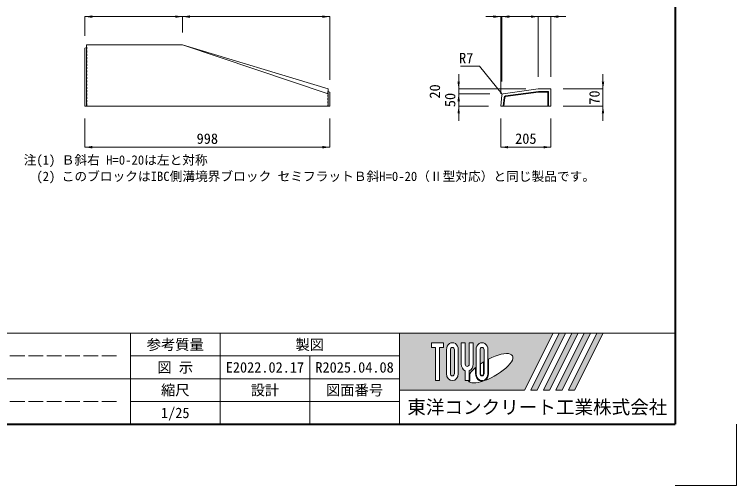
# Model space of a CAD drawing. Units: millimetres at full size. Extents: x 162523 to 173523, y 76354 to 83779.
# Drawn here: x 164828 to 167773, y 76354 to 78275 of the extents above; entities that cross this region are included whole.
import ezdxf
from ezdxf.enums import TextEntityAlignment as Align

# ---------------------------------------------------------------- set-up
doc = ezdxf.new("R2010")
doc.units = ezdxf.units.MM
doc.header["$LTSCALE"] = 10
doc.linetypes.add('DASHED', pattern=[7.5, 6, -1.5])
doc.linetypes.add('USER1', pattern=[1.35, 0.75, -0.6])
for name, color, linetype, lineweight in [('Defpoints_3', 7, 'Continuous', 13), ('図枠', 7, 'Continuous', 5), ('寸法線', 7, 'Continuous', 13), ('引出線', 4, 'Continuous', 13), ('本体', 2, 'Continuous', 13), ('目地', 132, 'Continuous', 5)]:
    doc.layers.add(name, color=color, linetype=linetype, lineweight=lineweight)
doc.layers.add('文字', color=7, linetype='Continuous')
doc.styles.add('ＭＳ ゴシック', font='')
doc.styles.get('ＭＳ ゴシック').set_extended_font_data('MS Gothic')

# ---------------------------------------------------------------- blocks, each defined once
blk = doc.blocks.new('filled_arrow')
at = {"color": 0, "linetype": 'Continuous', "lineweight": -2}
blk.add_solid([(7.5, 1.25), (0, 0), (7.5, -1.25)], dxfattribs=at)

msp = doc.modelspace()

# ---------------------------------------------------------------- hatches: boundary and pattern name
at = {"layer": '図枠'}
h = msp.add_hatch(color=256, dxfattribs=at)
h.paths.add_polyline_path([(166397.95, 76974.81), (166397.95, 76742.78), (166908.42, 76742.78), (167024.44, 76974.81)])
edge = h.paths.add_edge_path(flags=16)
edge.add_ellipse((166768.58, 76831.98), major_axis=(90.90955, 50.88565), ratio=0.34714733393616914, start_angle=-144.3112161299207, end_angle=72.18990329237488, ccw=False)
edge.add_ellipse((166734.92, 76810.01), major_axis=(-0, 30.9375), ratio=0.8463541656565656, start_angle=-160.70345630694365, end_angle=-90.00000000005443)
edge.add_line((166761.1, 76810.01), (166761.1, 76868.98))
edge = h.paths.add_edge_path(flags=16)
edge.add_ellipse((166734.92, 76907.58), major_axis=(-0, 28.55769), ratio=0.8463541801627387, start_angle=-89.99999999996572, end_angle=90.00000000003445, ccw=False)
edge.add_line((166759.09, 76907.58), (166759.09, 76810.01))
edge.add_ellipse((166734.92, 76810.01), major_axis=(-0, 28.55769), ratio=0.8463541801627387, start_angle=90, end_angle=-90, ccw=False)
edge.add_line((166710.75, 76810.01), (166710.75, 76907.58))
edge = h.paths.add_edge_path(flags=16)
edge.add_line((166742.97, 76907.58), (166742.97, 76810.01))
edge.add_ellipse((166734.92, 76810.01), major_axis=(-0, 9.51923), ratio=0.846354185542929, start_angle=90, end_angle=-90, ccw=False)
edge.add_line((166726.86, 76810.01), (166726.86, 76907.58))
edge.add_ellipse((166734.92, 76907.58), major_axis=(-0, 9.51923), ratio=0.846354185542929, start_angle=-90.00000000017508, end_angle=89.9999999998247, ccw=False)
edge = h.paths.add_edge_path(flags=16)
edge.add_line((166740.96, 76857.71), (166740.96, 76810.01))
edge.add_ellipse((166734.92, 76810.01), major_axis=(0, 7.13942), ratio=0.8463541101290679, start_angle=90.00000000023351, end_angle=-89.99999999976615, ccw=False)
edge.add_line((166728.88, 76810.01), (166728.88, 76849.9))
edge.add_ellipse((166768.58, 76831.98), major_axis=(90.90955, 50.88565), ratio=0.3471473339361691, start_angle=107.79174178799559, end_angle=126.47131883489925, ccw=False)
edge = h.paths.add_edge_path(flags=16)
edge.add_line((166698.66, 76936.14), (166698.66, 76848.68))
edge.add_ellipse((166674.49, 76848.68), major_axis=(0, 28.55769), ratio=0.8463541801627387, start_angle=-163.34116624074568, end_angle=-89.99999999997635, ccw=False)
edge.add_line((166682.55, 76821.75), (166682.55, 76781.45))
edge.add_line((166682.55, 76781.45), (166666.44, 76781.45))
edge.add_line((166666.44, 76781.45), (166666.44, 76821.75))
edge.add_ellipse((166674.49, 76848.68), major_axis=(-0, 28.55769), ratio=0.8463541801627387, start_angle=89.99999999997618, end_angle=163.34116624074568, ccw=False)
edge.add_line((166650.32, 76848.68), (166650.32, 76936.14))
edge.add_line((166650.32, 76936.14), (166666.44, 76936.14))
edge.add_line((166666.44, 76936.14), (166666.44, 76848.68))
edge.add_ellipse((166674.49, 76848.68), major_axis=(-0, 9.51923), ratio=0.846354185542929, start_angle=89.99999999999999, end_angle=-90.00000000000001)
edge.add_line((166682.55, 76848.68), (166682.55, 76936.14))
edge.add_line((166682.55, 76936.14), (166698.66, 76936.14))
edge = h.paths.add_edge_path(flags=16)
edge.add_line((166708.73, 76834.63), (166708.73, 76810.01))
edge.add_ellipse((166734.92, 76810.01), major_axis=(-0, 30.9375), ratio=0.8463541656565656, start_angle=89.99999999999999, end_angle=-171.5442700614297)
edge.add_ellipse((166768.58, 76831.98), major_axis=(90.90955, 50.88565), ratio=0.34714733393616914, start_angle=-178.64953573068613, end_angle=-148.2924422435765, ccw=False)
edge.add_line((166679.08, 76779.07), (166684.56, 76779.07))
edge.add_line((166684.56, 76779.07), (166684.56, 76809.23))
edge.add_ellipse((166768.58, 76831.98), major_axis=(90.90955, 50.88565), ratio=0.34714733393616914, start_angle=148.21912058466248, end_angle=165.90812176299306, ccw=False)
edge = h.paths.add_edge_path(flags=16)
edge.add_ellipse((166614.07, 76907.58), major_axis=(-0, 28.55769), ratio=0.8463541801627387, start_angle=-89.99999999996572, end_angle=90.00000000003445, ccw=False)
edge.add_line((166638.24, 76907.58), (166638.24, 76810.01))
edge.add_ellipse((166614.07, 76810.01), major_axis=(-0, 28.55769), ratio=0.8463541801627387, start_angle=90, end_angle=-90, ccw=False)
edge.add_line((166589.9, 76810.01), (166589.9, 76907.58))
edge = h.paths.add_edge_path(flags=16)
edge.add_line((166622.12, 76907.58), (166622.12, 76810.01))
edge.add_ellipse((166614.07, 76810.01), major_axis=(-0, 9.51923), ratio=0.846354185542929, start_angle=90, end_angle=-90, ccw=False)
edge.add_line((166606.01, 76810.01), (166606.01, 76907.58))
edge.add_ellipse((166614.07, 76907.58), major_axis=(-0, 9.51923), ratio=0.846354185542929, start_angle=-90.00000000017508, end_angle=89.9999999998247, ccw=False)
h.paths.add_polyline_path([(166577.81, 76936.14), (166577.81, 76917.1), (166561.7, 76917.1), (166561.7, 76781.45), (166545.59, 76781.45), (166545.59, 76917.1), (166529.47, 76917.1), (166529.47, 76936.14)], flags=16)
for points in [[(166933.95, 76742.78), (166959.47, 76742.78), (167075.48, 76974.81), (167049.96, 76974.81)], [(167126.53, 76974.81), (167101.01, 76974.81), (166984.99, 76742.78), (167010.52, 76742.78)], [(167177.58, 76974.81), (167152.05, 76974.81), (167036.04, 76742.78), (167061.56, 76742.78)], [(167228.62, 76974.81), (167203.1, 76974.81), (167087.09, 76742.78), (167112.61, 76742.78)]]:
    msp.add_hatch(color=256, dxfattribs=at).paths.add_polyline_path(points)

# ---------------------------------------------------------------- linework, layer by layer
at = {"layer": 'Defpoints_3'}
for p in [(167772.95, 76603.56), (167522.95, 76353.56)]:
    msp.add_line(p, (167772.95, 76353.56), dxfattribs=at)
at = {"layer": '図枠', "lineweight": 40}
for p in [(167522.95, 83528.56), (163022.95, 76603.56)]:
    msp.add_line(p, (167522.95, 76603.56), dxfattribs=at)
at = {"layer": '図枠', "lineweight": 13}
for p, q in [((167522.95, 76974.81), (163022.95, 76974.81)), ((165301.08, 76603.56), (165301.08, 76974.81)), ((165666.7, 76603.56), (165666.7, 76974.81)), ((166397.95, 76603.56), (166397.95, 76974.81)), ((166397.95, 76882), (165301.08, 76882)), ((166032.33, 76603.56), (166032.33, 76882)), ((166397.95, 76789.18), (163022.95, 76789.18)), ((166397.95, 76696.37), (165301.08, 76696.37))]:
    msp.add_line(p, q, dxfattribs=at)
at = {"layer": '図枠'}
for p, q in [((166397.95, 76974.81), (167024.44, 76974.81)), ((167024.44, 76974.81), (166908.42, 76742.78)), ((167049.96, 76974.81), (166933.95, 76742.78)), ((167075.48, 76974.81), (166959.47, 76742.78)), ((167101.01, 76974.81), (166984.99, 76742.78)), ((167126.53, 76974.81), (167010.52, 76742.78)), ((167152.05, 76974.81), (167036.04, 76742.78)), ((167049.96, 76974.81), (167075.48, 76974.81)), ((167177.58, 76974.81), (167061.56, 76742.78)), ((167203.1, 76974.81), (167087.09, 76742.78)), ((167101.01, 76974.81), (167126.53, 76974.81)), ((167228.62, 76974.81), (167112.61, 76742.78)), ((167152.05, 76974.81), (167177.58, 76974.81)), ((167203.1, 76974.81), (167228.62, 76974.81)), ((166529.47, 76936.14), (166529.47, 76917.1)), ((166529.47, 76936.14), (166577.81, 76936.14)), ((166577.81, 76936.14), (166577.81, 76917.1)), ((166650.32, 76936.14), (166666.44, 76936.14)), ((166650.32, 76848.68), (166650.32, 76936.14)), ((166666.44, 76936.14), (166666.44, 76848.68)), ((166682.55, 76936.14), (166698.66, 76936.14)), ((166682.55, 76848.68), (166682.55, 76936.14)), ((166698.66, 76936.14), (166698.66, 76848.68)), ((166545.59, 76917.1), (166529.47, 76917.1)), ((166545.59, 76917.1), (166545.59, 76781.45)), ((166561.7, 76917.1), (166561.7, 76781.45)), ((166577.81, 76917.1), (166561.7, 76917.1)), ((166589.9, 76907.58), (166589.9, 76810.01)), ((166606.01, 76810.01), (166606.01, 76907.58)), ((166622.12, 76907.58), (166622.12, 76810.01)), ((166638.24, 76810.01), (166638.24, 76907.58)), ((166710.75, 76907.58), (166710.75, 76810.01)), ((166726.86, 76810.01), (166726.86, 76907.58)), ((166742.97, 76907.58), (166742.97, 76810.01)), ((166759.09, 76810.01), (166759.09, 76907.58)), ((166761.1, 76810.01), (166761.1, 76868.98)), ((166708.73, 76834.63), (166708.73, 76810.01)), ((166728.88, 76810.01), (166728.88, 76849.9)), ((166740.96, 76857.71), (166740.96, 76810.01)), ((166666.44, 76821.75), (166666.44, 76781.45)), ((166682.55, 76821.75), (166682.55, 76781.45)), ((166684.56, 76809.23), (166684.56, 76779.07)), ((166561.7, 76781.45), (166545.59, 76781.45)), ((166682.55, 76781.45), (166666.44, 76781.45)), ((166679.08, 76779.07), (166684.56, 76779.07)), ((166397.95, 76742.78), (166908.42, 76742.78)), ((166933.95, 76742.78), (166959.47, 76742.78)), ((166984.99, 76742.78), (167010.52, 76742.78)), ((167036.04, 76742.78), (167061.56, 76742.78)), ((167087.09, 76742.78), (167112.61, 76742.78))]:
    msp.add_line(p, q, dxfattribs=at)
at = {"layer": '図枠', "linetype": 'DASHED', "lineweight": 9}
for p, q in [((165244.83, 76882), (163472.95, 76882)), ((165244.83, 76696.37), (163472.95, 76696.37))]:
    msp.add_line(p, q, dxfattribs=at)
at = {"layer": '図枠'}
for centre, major_axis, ratio, start_param, end_param in [((166614.07, 76907.58), (-0, 28.55769), 0.846354, 4.712388980385196, 7.853981633974993), ((166734.92, 76907.58), (-0, 28.55769), 0.846354, 4.712388980385196, 7.853981633974993), ((166614.07, 76907.58), (-0, 9.51923), 0.846354, 4.712388980382104, 7.853981633971893), ((166734.92, 76907.58), (-0, 9.51923), 0.846354, 4.712388980382104, 7.853981633971893), ((166768.58, 76831.98), (90.90955, 50.88565), 0.347147, 4.262185332381606, 7.7429162813386245), ((166674.49, 76848.68), (-0, 28.55769), 0.846354, 1.5707963267945446, 2.8017557441349683), ((166674.49, 76848.68), (-0, 9.51923), 0.846354, 1.5707963267948963, 4.71238898038469), ((166674.49, 76848.68), (0, 28.55769), 0.846354, 3.481429563044619, 4.712388980385039), ((166768.58, 76831.98), (90.90955, 50.88565), 0.347147, 2.0815196641222045, 2.515512607316692), ((166768.58, 76831.98), (90.90955, 50.88565), 0.347147, 1.6817405097970912, 1.8219833196616555), ((166614.07, 76810.01), (-0, 28.55769), 0.846354, 1.5707963267948963, 4.71238898038469), ((166614.07, 76810.01), (-0, 9.51923), 0.846354, 1.5707963267948963, 4.71238898038469), ((166734.92, 76810.01), (-0, 30.9375), 0.846354, 1.5707963267948963, 3.3154678663290023), ((166734.92, 76810.01), (-0, 28.55769), 0.846354, 1.5707963267948963, 4.71238898038469), ((166734.92, 76810.01), (-0, 9.51923), 0.846354, 1.5707963267948963, 4.71238898038469), ((166734.92, 76810.01), (0, 7.13942), 0.846354, 1.5707963267983465, 4.712388980388145), ((166734.92, 76810.01), (-0, 30.9375), 0.846354, 3.5338438000139623, 4.712388980383886), ((166768.58, 76831.98), (90.90955, 50.88565), 0.347147, 3.2093975090570264, 4.200445063285306)]:
    msp.add_ellipse(centre, major_axis=major_axis, ratio=ratio, start_param=start_param, end_param=end_param, dxfattribs=at)
at = {"layer": '寸法線'}
for p, q in [((165115.59, 78265.82), (165513.59, 78265.82)), ((165115.59, 78187.84), (165115.59, 78265.82)), ((165513.59, 78200.84), (165513.59, 78265.82)), ((165513.59, 78265.82), (166113.59, 78265.82)), ((165513.59, 78200.84), (165513.59, 78265.82)), ((166113.59, 78007.84), (166113.59, 78265.82)), ((166876.09, 78265.82), (166751.09, 78265.82)), ((166811.09, 77950.84), (166811.09, 78265.82)), ((166816.09, 78000.84), (166816.09, 78265.82)), ((166816.09, 78265.82), (166964.09, 78265.82)), ((166816.09, 78000.84), (166816.09, 78265.82)), ((166904.09, 78265.82), (167076.09, 78265.82)), ((166964.09, 78020.84), (166964.09, 78265.82)), ((166964.09, 78020.84), (166964.09, 78265.82)), ((167016.09, 78020.84), (167016.09, 78265.82)), ((166639.7, 77890.84), (166639.7, 78030.84)), ((167228.25, 77840.84), (167228.25, 78030.84)), ((166914.09, 77970.84), (166639.7, 77970.84)), ((167066.09, 77970.84), (167228.25, 77970.84)), ((166639.7, 77840.84), (166639.7, 77950.84)), ((166766.09, 77950.84), (166639.7, 77950.84)), ((166761.09, 77950.84), (166639.7, 77950.84)), ((166761.09, 77900.84), (166639.7, 77900.84)), ((167066.09, 77900.84), (167228.25, 77900.84)), ((165115.59, 77850.84), (165115.59, 77733.42)), ((166113.59, 77850.84), (166113.59, 77733.42)), ((166811.09, 77850.84), (166811.09, 77733.42)), ((167016.09, 77850.84), (167016.09, 77733.42)), ((165115.59, 77733.42), (166113.59, 77733.42)), ((167016.09, 77733.42), (166811.09, 77733.42))]:
    msp.add_line(p, q, dxfattribs=at)
at = {"layer": '引出線'}
msp.add_lwpolyline([(166817.47, 77949.51), (166724.5, 78063.98), (166647.64, 78063.98)], dxfattribs=at)
at = {"layer": '本体', "lineweight": 9}
for p, q in [((165121.59, 78140.41), (165115.59, 78137.84)), ((165115.59, 78137.84), (165115.59, 77900.84)), ((165513.59, 78150.84), (166107.59, 77950.84)), ((166107.59, 77960.41), (166113.59, 77957.84)), ((166113.59, 77957.84), (166113.59, 77900.84))]:
    msp.add_line(p, q, dxfattribs=at)
at = {"layer": '本体'}
for p, q in [((165121.59, 78150.84), (165513.59, 78150.84)), ((165121.59, 78150.84), (165121.59, 77900.84)), ((165513.59, 78150.84), (166107.59, 77970.84)), ((166107.59, 77970.84), (166107.59, 77900.84)), ((165115.59, 77900.84), (166113.59, 77900.84))]:
    msp.add_line(p, q, dxfattribs=at)
for points in [[(167016.09, 77900.84), (167016.09, 77970.84), (166964.09, 77970.84), (166821.57, 77951.58)], [(166815.54, 77945.34), (166811.09, 77900.84), (167016.09, 77900.84)]]:
    msp.add_lwpolyline(points, dxfattribs=at)
msp.add_arc((166822.51, 77944.65), 7, 97.69605, 174.28941, dxfattribs=at)
at = {"layer": '目地', "linetype": 'USER1'}
for p, q in [((165121.59, 78150.84), (165122.59, 78140.84)), ((165122.59, 78140.84), (165121.59, 78140.41)), ((165122.59, 78140.84), (165122.59, 77900.84)), ((166107.59, 77970.84), (166106.59, 77960.84)), ((166106.59, 77960.84), (166106.59, 77900.84)), ((166106.59, 77960.84), (166107.59, 77960.41))]:
    msp.add_line(p, q, dxfattribs=at)
at = {"layer": '目地'}
for p, q in [((166824.71, 77936.49), (166821.14, 77900.84)), ((166827.69, 77936.19), (166824.16, 77900.84))]:
    msp.add_line(p, q, dxfattribs=at)
for points in [[(167006.09, 77900.84), (167006.09, 77960.84), (166964.76, 77960.84), (166830.73, 77942.73)], [(167003.09, 77900.84), (167003.09, 77957.84), (166964.97, 77957.84), (166831.14, 77939.76)]]:
    msp.add_lwpolyline(points, dxfattribs=at)
for radius in [7, 4]:
    msp.add_arc((166831.67, 77935.79), radius, 97.69605, 174.28941, dxfattribs=at)

# ---------------------------------------------------------------- block references
at = {"layer": '寸法線', "xscale": 4, "yscale": 4}
for p in [(165115.59, 78265.82), (165513.59, 78265.82), (166816.09, 78265.82), (166816.09, 78265.82), (167016.09, 78265.82), (165115.59, 77733.42), (166811.09, 77733.42)]:
    msp.add_blockref('filled_arrow', p, dxfattribs=at)
for p, rotation in [((165513.59, 78265.82), 180), ((166113.59, 78265.82), 180), ((166811.09, 78265.82), 180), ((166964.09, 78265.82), 180), ((166964.09, 78265.82), 180), ((166639.7, 77970.84), 90), ((167228.25, 77970.84), 90), ((166639.7, 77950.84), 270), ((166639.7, 77950.84), 270), ((166639.7, 77900.84), 270), ((167228.25, 77900.84), 270), ((166113.59, 77733.42), 180), ((167016.09, 77733.42), 180)]:
    msp.add_blockref('filled_arrow', p, dxfattribs=dict(at, rotation=rotation))
at = {"layer": '引出線', "xscale": 0.16, "yscale": 0.16, "rotation": 129.1}
msp.add_blockref('filled_arrow', (166817.47, 77949.51), dxfattribs=at)

# ---------------------------------------------------------------- texts
at = {"layer": '図枠', "style": 'ＭＳ ゴシック'}
for s, height, p in [('参考質量', 42.72, (165483.89, 76928.4)), ('製図', 42.72, (166032.33, 76928.4)), ('図 示', 42.72, (165483.89, 76835.59)), ('E2022.02.17', 42.72, (165849.52, 76835.59)), ('R2025.04.08', 42.72, (166215.14, 76835.59)), ('縮尺', 42.72, (165483.89, 76742.78)), ('設計', 42.72, (165849.52, 76742.78)), ('図面番号', 42.72, (166215.14, 76742.78)), ('東洋コンクリート工業株式会社', 55.54, (166960.45, 76673.17)), ('1/25', 42.72, (165483.89, 76649.96))]:
    msp.add_text(s, height=height, dxfattribs=at).set_placement(p, align=Align.MIDDLE_CENTER)
at = {"layer": '寸法線', "style": 'ＭＳ ゴシック'}
for s, p in [('20', (166542.2, 77960.84)), ('70', (167193.25, 77935.84)), ('50', (166604.7, 77925.84))]:
    msp.add_text(s, height=42.72, rotation=90, dxfattribs=at).set_placement(p, align=Align.MIDDLE_CENTER)
for s, p in [('998', (165614.59, 77768.42)), ('205', (166913.59, 77768.42))]:
    msp.add_text(s, height=42.72, dxfattribs=at).set_placement(p, align=Align.MIDDLE_CENTER)
at = {"layer": '引出線', "style": 'ＭＳ ゴシック'}
msp.add_text('R7', height=42.72, dxfattribs=at).set_placement((166699.5, 78117.98), align=Align.TOP_RIGHT)
at = {"layer": '文字', "style": 'ＭＳ ゴシック'}
for s, p in [('注(1) Ｂ斜右 H=0-20は左と対称', (164865.59, 77700.34)), ('\u3000(2) このブロックはIBC側溝境界ブロック セミフラットＢ斜H=0-20（Ⅱ型対応）と同じ製品です。', (164865.59, 77633.67))]:
    msp.add_text(s, height=37.98, dxfattribs=at).set_placement(p, align=Align.TOP_LEFT)

doc.saveas('drawing.dxf')
